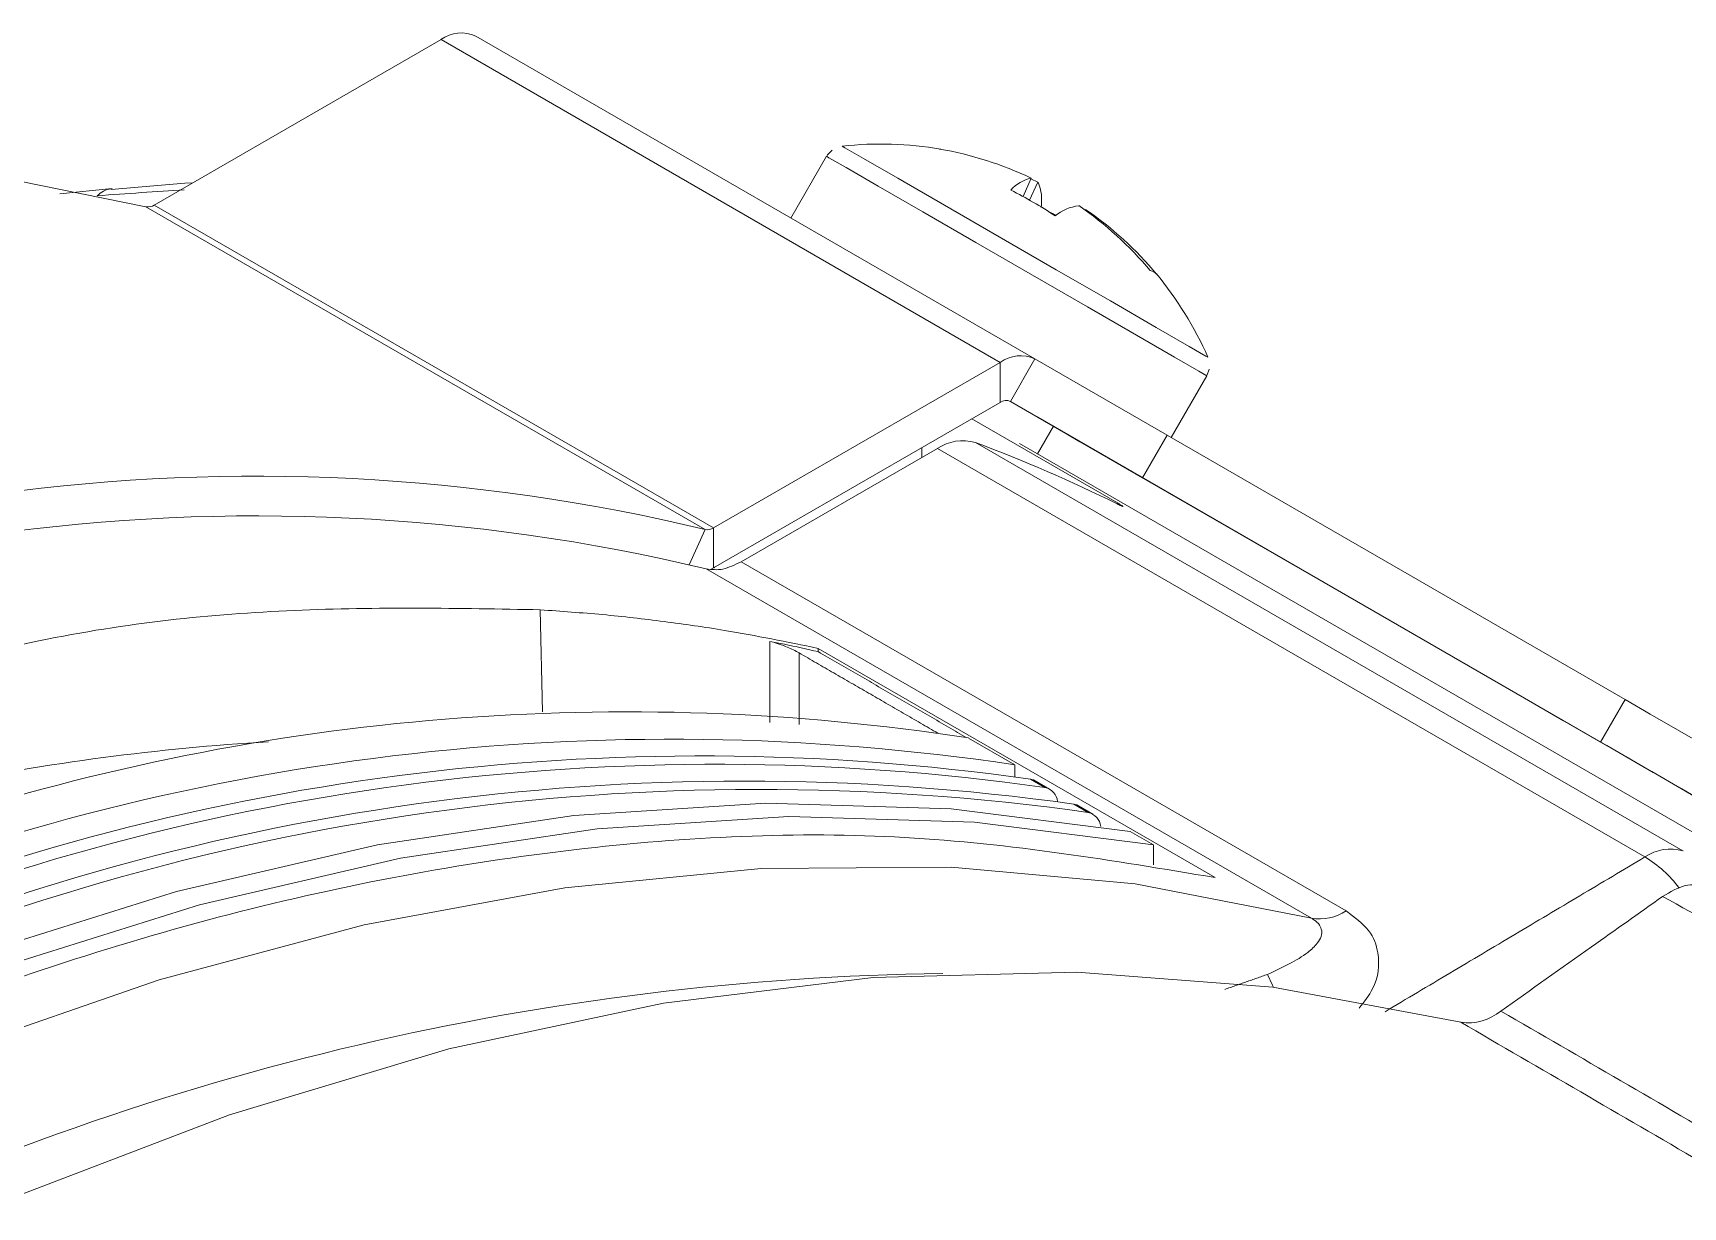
# Model space of a CAD drawing. Extents: x 2 to 136, y 1 to 99.
# Drawn here: x 100.817 to 102.027, y 15.407 to 16.269 of the extents above; entities that cross this region are included whole.
import ezdxf

# ---------------------------------------------------------------- set-up
doc = ezdxf.new("R2010")
doc.units = 0
doc.header["$MEASUREMENT"] = 0
doc.linetypes.add('SLD-Solid', pattern=[0])
doc.layers.add('OBJECT', color=7, linetype='CONTINUOUS')

msp = doc.modelspace()

# ---------------------------------------------------------------- linework, layer by layer
at = {"layer": 'OBJECT', "linetype": 'SLD-Solid', "lineweight": 15}
for p, q in [((101.1421, 16.2663), (101.5522, 16.0295)), ((100.9063, 16.1424), (101.1166, 16.2638)), ((101.1166, 16.2638), (101.5267, 16.027)), ((101.3994, 16.1781), (101.3732, 16.1328)), ((100.7852, 16.1644), (100.9002, 16.1411)), ((101.5434, 16.1486), (101.5494, 16.1621)), ((101.5544, 16.1592), (101.5481, 16.146)), ((101.5544, 16.1592), (101.5492, 16.1616)), ((100.8753, 16.1544), (100.8371, 16.1507)), ((100.8747, 16.1543), (100.8754, 16.1544)), ((100.9002, 16.1411), (101.3103, 15.9044)), ((100.9063, 16.1424), (101.3165, 15.9056)), ((101.589, 16.1386), (101.5893, 16.139)), ((101.5267, 16.027), (101.3165, 15.9056)), ((101.5267, 16.027), (101.5267, 15.9976)), ((101.5342, 15.9983), (101.5522, 16.0295)), ((101.5522, 16.0295), (101.6491, 15.9736)), ((101.6521, 15.9718), (101.6783, 16.0171)), ((101.5342, 15.9983), (101.6311, 15.9424)), ((101.5267, 15.9976), (101.3165, 15.8762)), ((101.5543, 15.9867), (101.9111, 15.7808)), ((101.5058, 15.9856), (101.6127, 15.9239)), ((101.554, 15.9599), (101.5657, 15.9801)), ((101.5852, 15.9688), (101.5657, 15.9801)), ((101.5657, 15.9801), (102.167, 15.633)), ((101.6311, 15.9424), (101.6491, 15.9736)), ((101.6491, 15.9736), (101.985, 15.7797)), ((101.4806, 15.9638), (101.3367, 15.8808)), ((101.4693, 15.9572), (101.4691, 15.9644)), ((101.9995, 15.6642), (101.4806, 15.9638)), ((101.5085, 15.9683), (102.0274, 15.6687)), ((102.1997, 15.5871), (101.5408, 15.9675)), ((102.0046, 15.7268), (101.5852, 15.9688)), ((101.5852, 15.9688), (101.5853, 15.9688)), ((101.6311, 15.9424), (101.967, 15.7485)), ((101.3103, 15.9044), (101.2985, 15.8786)), ((101.3165, 15.9056), (101.3165, 15.8762)), ((101.3367, 15.8808), (101.7805, 15.6246)), ((101.7549, 15.6193), (101.3111, 15.8755)), ((101.3165, 15.8762), (101.3141, 15.875)), ((101.3174, 15.8764), (101.317, 15.8766)), ((101.1894, 15.8455), (101.1911, 15.7706)), ((101.6843, 15.6491), (101.3932, 15.8172)), ((101.967, 15.7485), (101.985, 15.7797)), ((101.5035, 15.7514), (101.5374, 15.7318)), ((101.5374, 15.7232), (101.5374, 15.7318)), ((101.5595, 15.7152), (101.549, 15.7213)), ((101.5629, 15.714), (101.5524, 15.72)), ((101.5912, 15.6969), (101.5807, 15.7029)), ((101.5947, 15.6956), (101.5842, 15.7017)), ((101.6391, 15.6731), (101.6221, 15.6829)), ((101.6391, 15.6731), (101.6391, 15.6585))]:
    msp.add_line(p, q, dxfattribs=at)
at = {"layer": 'OBJECT', "linetype": 'SLD-Solid', "lineweight": 15, "flags": 128}
for points in [[(101.4034, 16.1825), (101.4, 16.1791), (101.3994, 16.1777)], [(101.4108, 16.1855), (101.4128, 16.1844), (101.4263, 16.1766), (101.4515, 16.1621), (101.4858, 16.1422), (101.5259, 16.1191), (101.5678, 16.0949), (101.6075, 16.072), (101.6411, 16.0526), (101.6653, 16.0386), (101.6776, 16.0315), (101.679, 16.0307)], [(101.3994, 16.1781), (101.4011, 16.1771), (101.4137, 16.1699), (101.4373, 16.1562), (101.47, 16.1374), (101.5088, 16.115), (101.5503, 16.091), (101.5907, 16.0677), (101.6266, 16.047), (101.6546, 16.0308), (101.6724, 16.0205), (101.6783, 16.0171)], [(100.9345, 16.1587), (100.9288, 16.1585), (100.8747, 16.1538)], [(101.5621, 16.1376), (101.565, 16.1361), (101.5675, 16.1347)], [(101.6782, 16.0174), (101.68, 16.0217), (101.68, 16.022)], [(101.9111, 15.7808), (101.9399, 15.7641), (101.9715, 15.7459), (102.001, 15.7288), (102.0239, 15.7156), (102.0368, 15.7082), (102.0376, 15.7077), (102.0263, 15.7142), (102.0046, 15.7268)], [(101.985, 15.7797), (102.0034, 15.769), (102.0235, 15.7574), (102.0446, 15.7452), (102.0658, 15.733), (102.0862, 15.7212), (102.1052, 15.7103), (102.122, 15.7006), (102.1358, 15.6926)], [(102.1178, 15.6614), (102.104, 15.6694), (102.0872, 15.6791), (102.0682, 15.69), (102.0478, 15.7018), (102.0266, 15.7141), (102.0055, 15.7262), (101.9854, 15.7379), (101.967, 15.7485)], [(101.549, 15.7213), (101.5511, 15.7207), (101.5524, 15.72)], [(101.6221, 15.6829), (101.4908, 15.6996), (101.3547, 15.7036), (101.2141, 15.6947), (101.0699, 15.6731), (100.9225, 15.6389), (100.7726, 15.592), (100.6208, 15.5329), (100.4677, 15.4617), (100.314, 15.3786), (100.1602, 15.2842), (100.0072, 15.1787), (99.8553, 15.0625), (99.7054, 14.9362), (99.558, 14.8004), (99.4138, 14.6554), (99.2733, 14.5021), (99.2336, 14.4564)], [(101.5807, 15.7029), (101.5828, 15.7024), (101.5842, 15.7017)], [(101.6391, 15.6731), (101.5078, 15.6898), (101.3716, 15.6938), (101.2311, 15.6849), (101.0869, 15.6633), (100.9395, 15.6291), (100.7896, 15.5822), (100.6378, 15.5231), (100.4847, 15.4519), (100.3309, 15.3688), (100.1772, 15.2744), (100.0241, 15.1689), (99.8723, 15.0527), (99.7224, 14.9264), (99.575, 14.7906), (99.4308, 14.6456), (99.2903, 14.4923), (99.2336, 14.4268)], [(99.2336, 14.3443), (99.2486, 14.3624), (99.3882, 14.5225), (99.5319, 14.6744), (99.6793, 14.8173), (99.8296, 14.9506), (99.9823, 15.0738), (100.1366, 15.1864), (100.2919, 15.2878), (100.4475, 15.3777), (100.6028, 15.4556), (100.7572, 15.5212), (100.9098, 15.5742), (101.0601, 15.6144), (101.2075, 15.6416), (101.3513, 15.6558), (101.4908, 15.6568), (101.6256, 15.6446), (101.7549, 15.6193)], [(101.8644, 15.543), (101.7266, 15.5688), (101.5828, 15.5797), (101.4336, 15.5758), (101.2798, 15.557), (101.1222, 15.5234), (100.9615, 15.4752), (100.7984, 15.4127), (100.68, 15.3589)], [(101.727, 15.5687), (101.7263, 15.5701), (101.7228, 15.5781)]]:
    msp.add_lwpolyline(points, dxfattribs=at)
at = {"layer": 'OBJECT', "linetype": 'SLD-Solid', "lineweight": 15}
for centre, radius, start, end in [((101.1315, 16.2429), 0.0257, 65.6859, 125.6178), ((101.439, 15.9247), 0.2624, 80.3513, 96.1668), ((101.4824, 16.1797), 0.00365, 68.6796, 91.5557), ((101.4389, 15.9307), 0.2564, 64.473, 80.2737), ((101.5546, 16.1362), 0.0264, 101.2317, 139.6425), ((101.5237, 16.1462), 0.0334, 350.2085, 22.9248), ((100.8775, 16.1361), 0.0185, 98.997, 134.9116), ((101.3948, 15.8737), 0.3125, 56.5449, 63.4562), ((100.9017, 16.1495), 0.00849, 259.7871, 303.4462), ((101.5884, 16.1088), 0.0333, 97.0457, 129.7873), ((101.4369, 15.9273), 0.2604, 39.8745, 55.5116), ((101.4442, 15.9277), 0.2564, 39.7275, 55.5278), ((101.636, 16.0877), 0.00659, 35.8122, 84.1369), ((101.439, 15.9247), 0.2624, 23.8332, 39.6495), ((101.5416, 16.0061), 0.0257, 65.6859, 125.6178), ((101.5311, 15.9915), 0.00754, 65.6861, 125.619), ((101.4993, 15.9362), 0.0333, 74.0154, 124.2943), ((101.0889, 14.859), 1.186, 63.804, 69.2779), ((100.9809, 14.5371), 1.4064, 76.4531, 97.7669), ((100.9816, 14.5002), 1.4142, 76.5257, 97.9952), ((101.3118, 15.9127), 0.00849, 259.7871, 303.4462), ((101.2527, 14.1238), 1.6469, 81.2412, 108.0351), ((101.2852, 14.0487), 1.7019, 81.4782, 112.3063), ((101.0875, 14.0809), 1.6706, 93.3438, 101.7023), ((101.3077, 14.0206), 1.7177, 81.9245, 112.9005), ((101.3181, 14.0102), 1.722, 81.9421, 113.2172), ((101.3391, 13.9872), 1.7327, 81.9846, 113.9835), ((101.3496, 13.9786), 1.7352, 81.9947, 114.1653), ((101.557, 15.7037), 0.0118, 6.2051, 77.8002), ((101.5887, 15.6853), 0.0118, 6.2051, 77.8002), ((102.0183, 15.6367), 0.0333, 74.0154, 124.2943), ((101.9559, 15.591), 0.0852, 36.2618, 59.2179), ((101.7611, 15.6539), 0.0351, 259.8176, 303.4206), ((101.5106, 13.5849), 1.994, 90.747, 115.6342), ((101.87, 15.58), 0.0374, 261.468, 309.6881)]:
    msp.add_arc(centre, radius, start, end, dxfattribs=at)
for points, knots in [([(100.9283, 16.1536), (100.9283, 16.1536), (100.9077, 16.1523), (100.8861, 16.1507), (100.8645, 16.1492)], [0, 0, 0, 0, 0.00003, 1, 1, 1, 1]), ([(101.6127, 15.9239), (101.6135, 15.9234), (101.6152, 15.9224), (101.6167, 15.9214), (101.6171, 15.921), (101.6157, 15.9216), (101.6135, 15.9227), (101.6124, 15.9232)], [0, 0, 0, 0, 0.142797, 0.285012, 0.481175, 0.751476, 1, 1, 1, 1]), ([(101.3111, 15.8755), (101.3151, 15.875), (101.323, 15.8741), (101.3321, 15.8785), (101.3367, 15.8808)], [0, 0, 0, 0, 0.5, 1, 1, 1, 1]), ([(100.7669, 15.8102), (100.7852, 15.8145), (100.868, 15.8342), (101.0104, 15.8488), (101.1297, 15.8466), (101.1894, 15.8455)], [0, 0, 0, 0, 0.124265, 0.562133, 1, 1, 1, 1]), ([(101.1894, 15.8455), (101.2047, 15.8444), (101.2352, 15.8423), (101.2802, 15.8371), (101.3332, 15.8295), (101.3704, 15.8219), (101.3932, 15.8172)], [0, 0, 0, 0, 0.218765, 0.43753, 0.656295, 1, 1, 1, 1]), ([(101.3932, 15.8148), (101.3849, 15.8167), (101.3732, 15.8193), (101.3613, 15.8216), (101.3578, 15.8223)], [0, 0, 0, 0, 0.701382, 1, 1, 1, 1]), ([(101.3578, 15.8223), (101.3595, 15.8219), (101.3627, 15.8211), (101.3687, 15.819), (101.374, 15.8167), (101.3773, 15.815), (101.3789, 15.8141), (101.3792, 15.8139)], [0, 0, 0, 0, 0.292379, 0.559789, 0.754512, 0.950188, 1, 1, 1, 1]), ([(101.6843, 15.6491), (101.6094, 15.6616), (101.4595, 15.6867), (101.2159, 15.6754), (100.9626, 15.6287), (100.7008, 15.5422), (100.4346, 15.4193), (100.167, 15.2613), (99.9015, 15.0692), (99.6418, 14.8458), (99.4175, 14.625), (99.286, 14.4709), (99.2336, 14.4095)], [0, 0, 0, 0, 0.10339, 0.207109, 0.310498, 0.413888, 0.517607, 0.620996, 0.724386, 0.828105, 0.931495, 1, 1, 1, 1]), ([(101.8939, 15.5512), (101.916, 15.5669), (101.9556, 15.5949), (101.9951, 15.6229), (102.0125, 15.6353)], [0, 0, 0, 0, 0.56, 1, 1, 1, 1]), ([(102.0125, 15.6353), (102.0182, 15.6386), (102.0296, 15.6453), (102.0392, 15.6437), (102.0439, 15.6429)], [0, 0, 0, 0, 0.49976, 1, 1, 1, 1]), ([(101.7805, 15.6246), (101.7866, 15.62), (101.7989, 15.6109), (101.8056, 15.5907), (101.8037, 15.5707), (101.7936, 15.558), (101.7899, 15.5534)], [0, 0, 0, 0, 0.225679, 0.44968, 0.798816, 1, 1, 1, 1]), ([(101.7228, 15.5781), (101.7336, 15.5831), (101.7481, 15.5899), (101.7604, 15.6015), (101.7638, 15.6087), (101.7606, 15.6151), (101.7574, 15.6179), (101.7553, 15.6191), (101.7549, 15.6193)], [0, 0, 0, 0, 0.476054, 0.640497, 0.854535, 0.926507, 0.987724, 1, 1, 1, 1]), ([(101.8939, 15.5512), (101.9526, 15.5171), (102.1538, 15.4004), (102.495, 15.1967), (102.8732, 14.9635), (103.1089, 14.8132), (103.2058, 14.7514)], [0, 0, 0, 0, 0.132531, 0.454207, 0.77585, 1, 1, 1, 1]), ([(103.1772, 14.7445), (103.0803, 14.8061), (102.8443, 14.9562), (102.4655, 15.1888), (102.1243, 15.3923), (101.9231, 15.5089), (101.8644, 15.543)], [0, 0, 0, 0, 0.224142, 0.545792, 0.867469, 1, 1, 1, 1])]:
    msp.add_open_spline(points, degree=3, knots=knots, dxfattribs=at)
for points in [[(101.6127, 15.923), (101.6127, 15.9239)], [(101.3578, 15.7628), (101.3578, 15.8223)], [(101.3932, 15.8172), (101.3932, 15.8148)], [(101.481, 15.755), (101.3792, 15.8139)], [(101.3792, 15.8139), (101.3792, 15.7614)], [(101.3932, 15.8148), (101.5023, 15.7516)], [(101.8089, 15.5507), (101.9995, 15.6642)], [(102.6485, 15.2819), (102.0125, 15.6353)], [(101.6914, 15.5671), (101.7228, 15.5781)]]:
    msp.add_open_spline(points, degree=1, dxfattribs=at)

doc.saveas('drawing.dxf')
